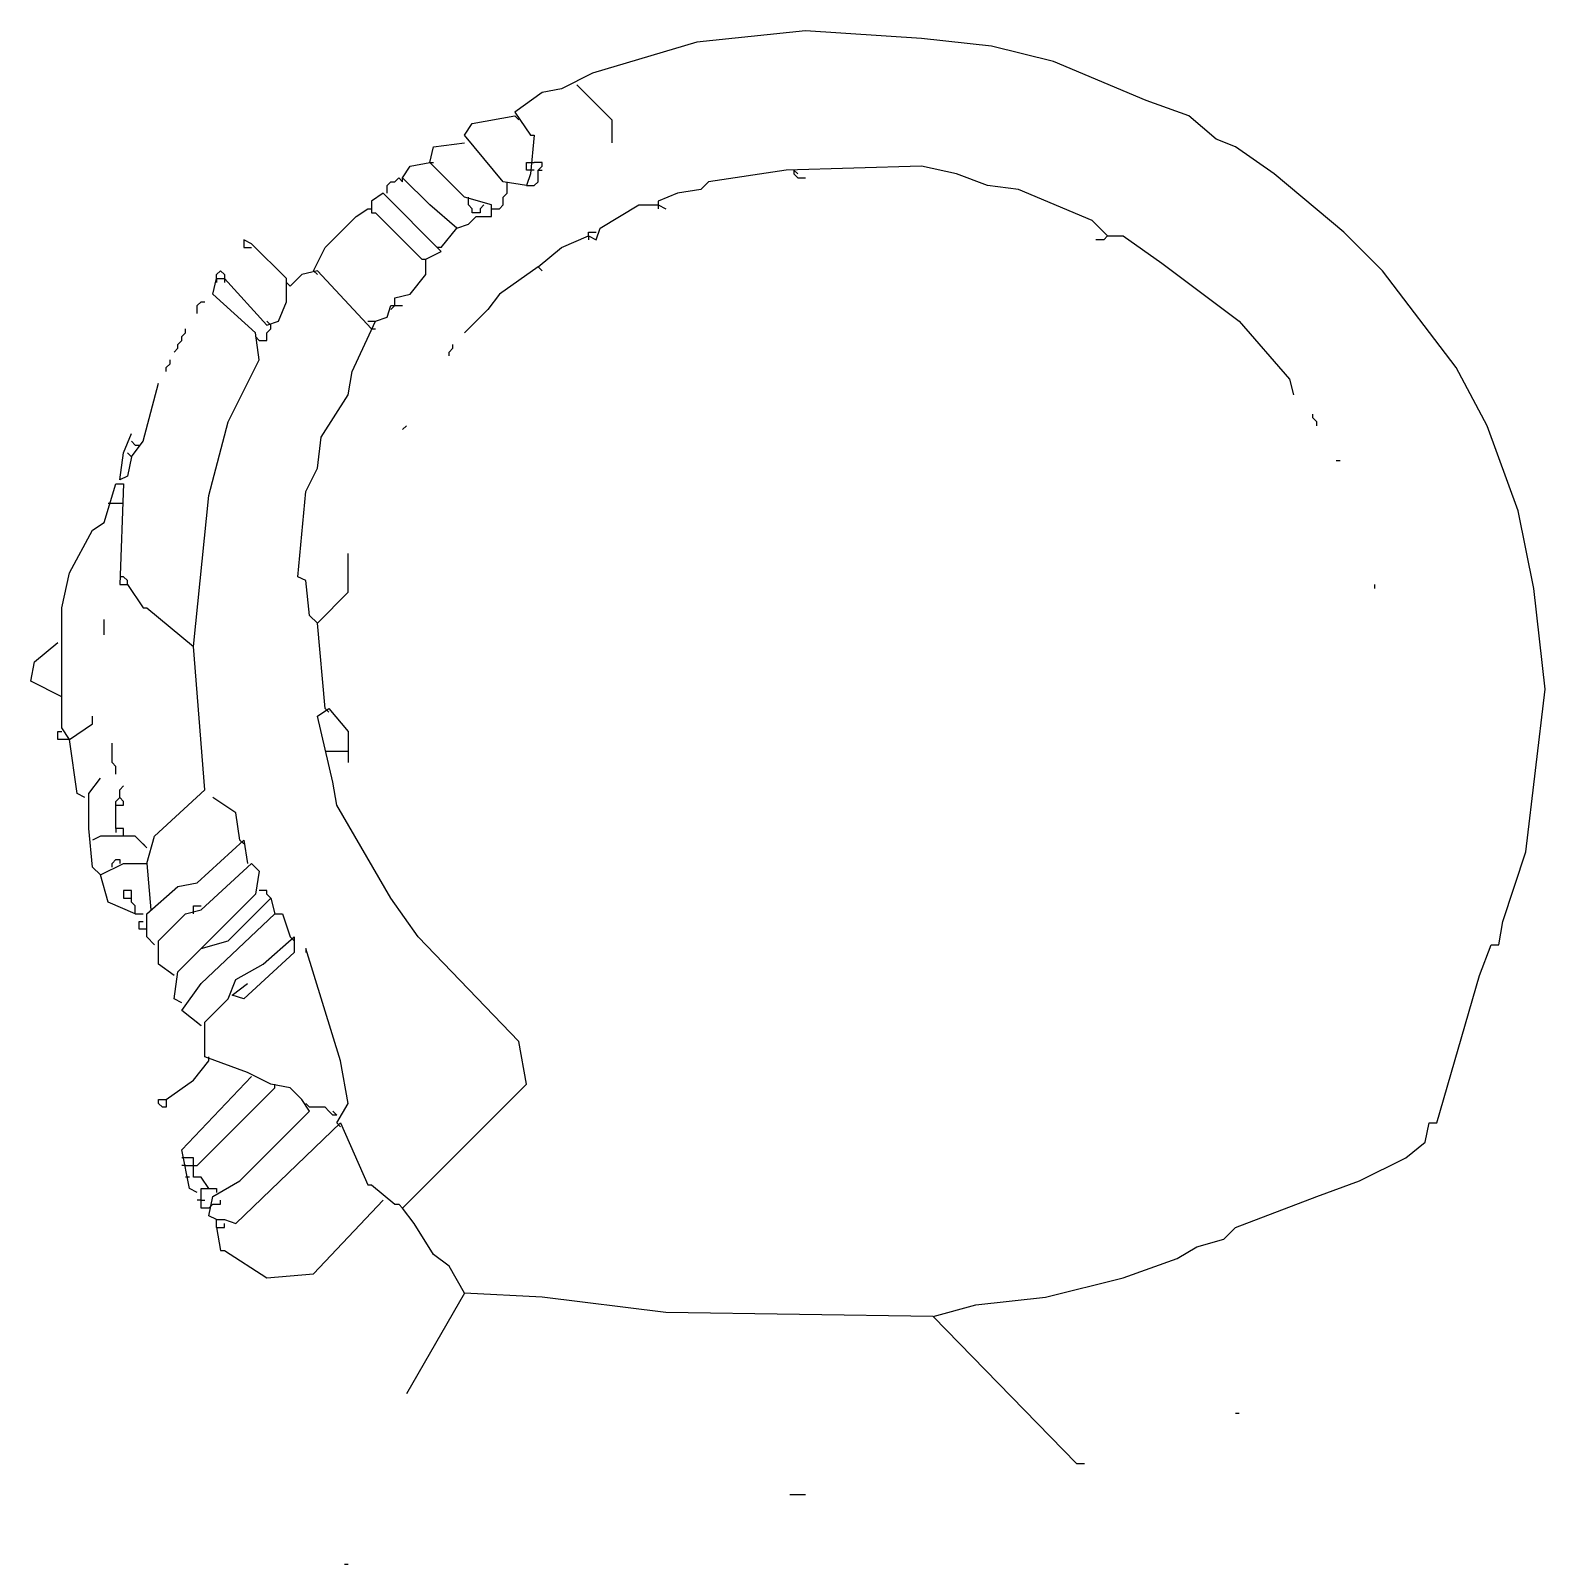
# Model space of a CAD drawing. Extents: x 1.06 to 8.58, y 0.37 to 7.98.
import ezdxf

# ---------------------------------------------------------------- set-up
doc = ezdxf.new("R2010")
doc.units = 0

msp = doc.modelspace()

# ---------------------------------------------------------------- linework, layer by layer
at = {"layer": 'PFV', "color": 0}
for points in [[(5.538462, 1.596154, 0), (5.75, 1.653846, 0), (6.096154, 1.692308, 0), (6.480769, 1.788462, 0), (6.75, 1.884615, 0), (6.846154, 1.942308, 0), (6.980769, 1.980769, 0), (7.038462, 2.038462, 0), (7.442308, 2.192308, 0), (7.653846, 2.269231, 0), (7.884615, 2.384615, 0), (7.980769, 2.461538, 0), (8, 2.557692, 0), (8.038462, 2.557692, 0), (8.25, 3.288462, 0), (8.307692, 3.442308, 0), (8.346154, 3.442308, 0), (8.365385, 3.557692, 0), (8.480769, 3.903846, 0), (8.576923, 4.711538, 0), (8.519231, 5.211538, 0), (8.442308, 5.596154, 0), (8.288462, 6.019231, 0), (8.134615, 6.307692, 0), (7.769231, 6.788462, 0), (7.576923, 6.980769, 0), (7.230769, 7.269231, 0), (7.038462, 7.403846, 0), (6.942308, 7.442308, 0), (6.807692, 7.557692, 0), (6.596154, 7.634615, 0), (6.134615, 7.826923, 0), (5.826923, 7.903846, 0), (5.480769, 7.942308, 0), (4.903846, 7.980769, 0), (4.365385, 7.923077, 0), (3.846154, 7.769231, 0), (3.692308, 7.692308, 0), (3.596154, 7.673077, 0), (3.461538, 7.576923, 0), (3.538462, 7.461538, 0), (3.557692, 7.461538, 0), (3.538462, 7.269231, 0), (3.519231, 7.211538, 0), (3.403846, 7.230769, 0), (3.211538, 7.461538, 0), (3.25, 7.519231, 0), (3.461538, 7.557692, 0)], [(3.769231, 7.711538, 0), (3.942308, 7.538462, 0), (3.942308, 7.423077, 0)], [(3.769231, 7.711538, 0), (3.788462, 7.692308, 0)], [(3.461538, 7.557692, 0), (3.480769, 7.538462, 0)], [(3.096154, 6.903846, 0), (3.173077, 7, 0), (3.230769, 7.019231, 0), (3.269231, 7.057692, 0), (3.346154, 7.057692, 0), (3.346154, 7.115385, 0), (3.211538, 7.153846, 0), (3.038462, 7.326923, 0), (3.057692, 7.403846, 0), (3.211538, 7.423077, 0)], [(3.173077, 7, 0), (3.038462, 7.115385, 0), (2.903846, 7.25, 0), (2.942308, 7.307692, 0), (3.038462, 7.326923, 0)], [(3.038462, 7.326923, 0), (3.057692, 7.326923, 0)], [(3.519231, 7.211538, 0), (3.557692, 7.211538, 0), (3.576923, 7.230769, 0), (3.576923, 7.288462, 0), (3.596154, 7.307692, 0), (3.596154, 7.326923, 0), (3.557692, 7.326923, 0)], [(3.538462, 7.288462, 0), (3.519231, 7.288462, 0), (3.519231, 7.326923, 0), (3.557692, 7.326923, 0)], [(2.826923, 7.173077, 0), (2.826923, 7.211538, 0), (2.846154, 7.230769, 0), (2.865385, 7.230769, 0), (2.884615, 7.25, 0), (2.903846, 7.230769, 0), (2.903846, 7.25, 0)], [(3.557692, 7.288462, 0), (3.538462, 7.288462, 0)], [(3.576923, 7.288462, 0), (3.596154, 7.288462, 0)], [(6.403846, 6.961538, 0), (6.326923, 7.038462, 0), (5.961538, 7.192308, 0), (5.807692, 7.211538, 0), (5.653846, 7.269231, 0), (5.480769, 7.307692, 0), (4.807692, 7.288462, 0), (4.423077, 7.230769, 0), (4.384615, 7.192308, 0), (4.269231, 7.173077, 0), (4.173077, 7.134615, 0), (4.173077, 7.115385, 0)], [(4.846154, 7.288462, 0), (4.846154, 7.269231, 0), (4.865385, 7.25, 0), (4.903846, 7.25, 0)], [(4.846154, 7.288462, 0), (4.865385, 7.269231, 0)], [(2.865385, 6.615385, 0), (2.865385, 6.653846, 0), (2.942308, 6.673077, 0), (3.019231, 6.769231, 0), (3.019231, 6.846154, 0), (3.096154, 6.884615, 0), (2.807692, 7.173077, 0), (2.75, 7.134615, 0), (2.75, 7.076923, 0), (2.769231, 7.076923, 0), (3, 6.846154, 0), (3.019231, 6.846154, 0)], [(3.346154, 7.096154, 0), (3.384615, 7.096154, 0), (3.403846, 7.115385, 0), (3.403846, 7.153846, 0), (3.423077, 7.173077, 0), (3.423077, 7.211538, 0)], [(3.423077, 7.211538, 0), (3.423077, 7.230769, 0)], [(2.461538, 6.788462, 0), (2.519231, 6.903846, 0), (2.673077, 7.057692, 0), (2.730769, 7.096154, 0)], [(2.730769, 7.096154, 0), (2.75, 7.096154, 0)], [(3.230769, 7.134615, 0), (3.230769, 7.153846, 0)], [(3.307692, 7.115385, 0), (3.288462, 7.096154, 0), (3.288462, 7.076923, 0), (3.25, 7.076923, 0), (3.25, 7.096154, 0), (3.230769, 7.115385, 0), (3.230769, 7.134615, 0)], [(3.576923, 6.807692, 0), (3.692308, 6.903846, 0), (3.826923, 6.961538, 0), (3.865385, 6.942308, 0), (3.884615, 7, 0), (4.076923, 7.115385, 0), (4.173077, 7.115385, 0), (4.211538, 7.096154, 0)], [(4.173077, 7.115385, 0), (4.173077, 7.096154, 0)], [(1.634615, 3.846154, 0), (1.673077, 3.980769, 0), (1.923077, 4.211538, 0), (1.865385, 4.923077, 0), (1.942308, 5.673077, 0), (2.038462, 6.038462, 0), (2.192308, 6.346154, 0), (2.173077, 6.480769, 0), (1.961538, 6.673077, 0), (1.980769, 6.75, 0), (2.019231, 6.75, 0), (2.230769, 6.519231, 0), (2.288462, 6.538462, 0), (2.326923, 6.634615, 0), (2.326923, 6.75, 0), (2.153846, 6.923077, 0), (2.115385, 6.942308, 0), (2.115385, 6.903846, 0), (2.153846, 6.903846, 0)], [(3.826923, 6.961538, 0), (3.826923, 6.980769, 0), (3.865385, 6.980769, 0)], [(3.826923, 6.961538, 0), (3.826923, 6.942308, 0)], [(6.403846, 6.961538, 0), (6.384615, 6.942308, 0), (6.346154, 6.942308, 0)], [(6.403846, 6.961538, 0), (6.480769, 6.961538, 0), (6.673077, 6.826923, 0), (7.057692, 6.538462, 0), (7.307692, 6.25, 0), (7.326923, 6.173077, 0)], [(3.096154, 6.903846, 0), (3.076923, 6.903846, 0)], [(1.980769, 6.75, 0), (1.980769, 6.769231, 0), (2, 6.788462, 0), (2.019231, 6.769231, 0), (2.019231, 6.75, 0)], [(2.75, 6.5, 0), (2.480769, 6.788462, 0), (2.403846, 6.769231, 0), (2.346154, 6.711538, 0)], [(2.461538, 6.788462, 0), (2.480769, 6.769231, 0)], [(3.576923, 6.807692, 0), (3.384615, 6.673077, 0), (3.326923, 6.596154, 0), (3.211538, 6.480769, 0)], [(3.576923, 6.807692, 0), (3.596154, 6.788462, 0)], [(1.980769, 6.75, 0), (1.980769, 6.730769, 0)], [(2.019231, 6.75, 0), (2.019231, 6.730769, 0)], [(2.346154, 6.711538, 0), (2.326923, 6.730769, 0)], [(1.884615, 6.576923, 0), (1.884615, 6.615385, 0), (1.903846, 6.634615, 0), (1.923077, 6.634615, 0)], [(2.480769, 5.038462, 0), (2.442308, 5.076923, 0), (2.423077, 5.25, 0), (2.384615, 5.269231, 0), (2.423077, 5.692308, 0), (2.480769, 5.807692, 0), (2.5, 5.961538, 0), (2.634615, 6.173077, 0), (2.653846, 6.288462, 0), (2.769231, 6.538462, 0), (2.826923, 6.557692, 0), (2.846154, 6.615385, 0), (2.903846, 6.615385, 0)], [(2.865385, 6.615385, 0), (2.846154, 6.596154, 0)], [(1.769231, 6.384615, 0), (1.788462, 6.403846, 0), (1.788462, 6.423077, 0), (1.807692, 6.442308, 0), (1.807692, 6.461538, 0), (1.826923, 6.480769, 0), (1.826923, 6.5, 0)], [(2.192308, 6.442308, 0), (2.230769, 6.442308, 0), (2.230769, 6.480769, 0), (2.25, 6.5, 0), (2.25, 6.519231, 0)], [(2.25, 6.519231, 0), (2.230769, 6.538462, 0)], [(2.730769, 6.538462, 0), (2.769231, 6.538462, 0)], [(2.75, 6.5, 0), (2.769231, 6.5, 0)], [(2.192308, 6.442308, 0), (2.173077, 6.461538, 0)], [(3.134615, 6.365385, 0), (3.134615, 6.384615, 0), (3.153846, 6.403846, 0), (3.153846, 6.423077, 0)], [(1.730769, 6.288462, 0), (1.730769, 6.307692, 0), (1.75, 6.326923, 0), (1.75, 6.346154, 0)], [(1.557692, 5.865385, 0), (1.615385, 5.942308, 0), (1.692308, 6.230769, 0)], [(2.903846, 6, 0), (2.923077, 6.019231, 0)], [(7.442308, 6.019231, 0), (7.442308, 6.038462, 0), (7.423077, 6.057692, 0), (7.423077, 6.076923, 0)], [(1.557692, 5.865385, 0), (1.538462, 5.769231, 0), (1.5, 5.75, 0), (1.519231, 5.884615, 0), (1.557692, 5.980769, 0)], [(1.576923, 5.923077, 0), (1.557692, 5.942308, 0)], [(1.557692, 5.865385, 0), (1.538462, 5.884615, 0)], [(1.538462, 5.884615, 0), (1.557692, 5.865385, 0)], [(1.576923, 5.923077, 0), (1.596154, 5.923077, 0)], [(7.538462, 5.846154, 0), (7.557692, 5.846154, 0)], [(1.326923, 4.173077, 0), (1.288462, 4.192308, 0), (1.25, 4.461538, 0), (1.211538, 4.519231, 0), (1.211538, 5.115385, 0), (1.25, 5.288462, 0), (1.365385, 5.5, 0), (1.423077, 5.538462, 0), (1.480769, 5.730769, 0), (1.519231, 5.730769, 0), (1.5, 5.230769, 0), (1.538462, 5.230769, 0), (1.615385, 5.115385, 0), (1.634615, 5.115385, 0), (1.865385, 4.923077, 0)], [(1.442308, 5.634615, 0), (1.519231, 5.634615, 0)], [(2.519231, 4.615385, 0), (2.480769, 5.038462, 0), (2.634615, 5.192308, 0), (2.634615, 5.384615, 0)], [(1.538462, 5.230769, 0), (1.538462, 5.25, 0), (1.519231, 5.269231, 0), (1.5, 5.269231, 0)], [(7.730769, 5.211538, 0), (7.730769, 5.230769, 0)], [(1.423077, 4.980769, 0), (1.423077, 5.057692, 0)], [(1.211538, 4.673077, 0), (1.057692, 4.75, 0), (1.076923, 4.846154, 0), (1.192308, 4.942308, 0)], [(1.25, 4.461538, 0), (1.365385, 4.538462, 0), (1.365385, 4.576923, 0)], [(5.538462, 1.596154, 0), (4.211538, 1.615385, 0), (3.596154, 1.692308, 0), (3.211538, 1.711538, 0), (3.134615, 1.846154, 0), (3.057692, 1.903846, 0), (2.961538, 2.057692, 0), (2.903846, 2.134615, 0), (3.519231, 2.75, 0), (3.480769, 2.961538, 0), (2.980769, 3.480769, 0), (2.846154, 3.673077, 0), (2.576923, 4.134615, 0), (2.557692, 4.25, 0), (2.480769, 4.576923, 0), (2.538462, 4.615385, 0), (2.634615, 4.5, 0), (2.634615, 4.346154, 0)], [(2.519231, 4.615385, 0), (2.538462, 4.596154, 0)], [(1.230769, 4.461538, 0), (1.192308, 4.461538, 0), (1.192308, 4.5, 0), (1.211538, 4.5, 0)], [(1.25, 4.461538, 0), (1.230769, 4.461538, 0)], [(1.480769, 4.288462, 0), (1.480769, 4.326923, 0), (1.461538, 4.346154, 0), (1.461538, 4.442308, 0)], [(2.519231, 4.403846, 0), (2.634615, 4.403846, 0)], [(1.403846, 3.788462, 0), (1.365385, 3.826923, 0), (1.346154, 4.019231, 0), (1.346154, 4.192308, 0), (1.403846, 4.269231, 0)], [(1.519231, 3.980769, 0), (1.519231, 4.019231, 0), (1.480769, 4.019231, 0), (1.480769, 4.153846, 0), (1.5, 4.173077, 0), (1.5, 4.211538, 0), (1.519231, 4.230769, 0)], [(1.480769, 4.134615, 0), (1.519231, 4.134615, 0), (1.519231, 4.153846, 0), (1.5, 4.173077, 0)], [(2.096154, 3.961538, 0), (2.076923, 4.096154, 0), (1.961538, 4.173077, 0)], [(1.634615, 3.923077, 0), (1.576923, 3.980769, 0), (1.403846, 3.980769, 0), (1.365385, 3.961538, 0)], [(1.480769, 4.019231, 0), (1.480769, 4, 0)], [(1.673077, 3.442308, 0), (1.634615, 3.480769, 0), (1.634615, 3.596154, 0), (1.788462, 3.730769, 0), (1.884615, 3.75, 0), (2.115385, 3.961538, 0), (2.134615, 3.846154, 0)], [(2.096154, 3.961538, 0), (2.115385, 3.942308, 0)], [(1.634615, 3.923077, 0), (1.615385, 3.942308, 0)], [(1.576923, 3.596154, 0), (1.442308, 3.653846, 0), (1.403846, 3.788462, 0), (1.519231, 3.846154, 0), (1.634615, 3.846154, 0), (1.653846, 3.615385, 0)], [(1.461538, 3.826923, 0), (1.461538, 3.846154, 0), (1.480769, 3.865385, 0), (1.5, 3.865385, 0), (1.5, 3.846154, 0)], [(1.769231, 3.288462, 0), (1.692308, 3.346154, 0), (1.692308, 3.461538, 0), (1.826923, 3.596154, 0), (1.903846, 3.615385, 0), (2.153846, 3.846154, 0), (2.192308, 3.807692, 0), (2.173077, 3.692308, 0), (1.903846, 3.423077, 0)], [(1.576923, 3.596154, 0), (1.576923, 3.634615, 0), (1.557692, 3.653846, 0), (1.557692, 3.711538, 0), (1.519231, 3.711538, 0), (1.519231, 3.673077, 0), (1.557692, 3.673077, 0)], [(1.807692, 3.153846, 0), (1.769231, 3.173077, 0), (1.788462, 3.307692, 0), (1.903846, 3.423077, 0), (2.038462, 3.461538, 0), (2.25, 3.673077, 0), (2.269231, 3.596154, 0)], [(2.25, 3.673077, 0), (2.230769, 3.692308, 0), (2.230769, 3.711538, 0), (2.192308, 3.711538, 0)], [(1.576923, 3.596154, 0), (1.615385, 3.596154, 0)], [(1.903846, 3.038462, 0), (1.807692, 3.115385, 0), (1.903846, 3.25, 0), (2.269231, 3.596154, 0), (2.307692, 3.596154, 0), (2.346154, 3.480769, 0)], [(1.865385, 3.596154, 0), (1.865385, 3.634615, 0), (1.903846, 3.634615, 0)], [(1.634615, 3.519231, 0), (1.596154, 3.519231, 0), (1.596154, 3.557692, 0), (1.615385, 3.557692, 0)], [(1.980769, 2.076923, 0), (1.942308, 2.096154, 0), (1.961538, 2.192308, 0), (2.096154, 2.269231, 0), (2.442308, 2.615385, 0), (2.403846, 2.673077, 0), (2.346154, 2.730769, 0), (2.25, 2.75, 0), (2.134615, 2.807692, 0), (1.923077, 2.884615, 0), (1.923077, 3.057692, 0), (2.038462, 3.173077, 0), (2.076923, 3.269231, 0), (2.211538, 3.346154, 0), (2.365385, 3.480769, 0), (2.365385, 3.403846, 0), (2.115385, 3.173077, 0), (2.057692, 3.192308, 0), (2.134615, 3.25, 0)], [(2.346154, 3.480769, 0), (2.365385, 3.461538, 0)], [(2.576923, 2.557692, 0), (2.634615, 2.653846, 0), (2.596154, 2.865385, 0), (2.423077, 3.423077, 0), (2.423077, 3.403846, 0)], [(1.903846, 3.038462, 0), (1.884615, 3.057692, 0)], [(1.730769, 2.673077, 0), (1.865385, 2.769231, 0), (1.942308, 2.865385, 0)], [(1.942308, 2.865385, 0), (1.942308, 2.884615, 0)], [(1.884615, 2.211538, 0), (1.846154, 2.230769, 0), (1.807692, 2.423077, 0), (2.153846, 2.788462, 0)], [(2.269231, 2.730769, 0), (2.269231, 2.75, 0)], [(1.730769, 2.673077, 0), (1.730769, 2.634615, 0), (1.711538, 2.634615, 0), (1.692308, 2.653846, 0), (1.692308, 2.673077, 0), (1.730769, 2.673077, 0)], [(1.884615, 2.346154, 0), (2.269231, 2.730769, 0)], [(2.442308, 2.634615, 0), (2.423077, 2.653846, 0)], [(2.576923, 2.596154, 0), (2.557692, 2.596154, 0), (2.538462, 2.615385, 0), (2.519231, 2.634615, 0), (2.442308, 2.634615, 0)], [(2.576923, 2.596154, 0), (2.557692, 2.615385, 0)], [(1.980769, 2.038462, 0), (1.980769, 2.076923, 0), (2.019231, 2.076923, 0), (2.076923, 2.057692, 0), (2.596154, 2.557692, 0), (2.730769, 2.25, 0), (2.75, 2.25, 0), (2.865385, 2.153846, 0), (2.884615, 2.153846, 0), (2.903846, 2.134615, 0)], [(2.576923, 2.557692, 0), (2.596154, 2.538462, 0)], [(1.942308, 2.230769, 0), (1.903846, 2.288462, 0), (1.865385, 2.288462, 0), (1.865385, 2.384615, 0), (1.807692, 2.384615, 0)], [(1.826923, 2.346154, 0), (1.807692, 2.346154, 0)], [(1.826923, 2.346154, 0), (1.884615, 2.346154, 0)], [(1.846154, 2.288462, 0), (1.826923, 2.288462, 0)], [(1.942308, 2.134615, 0), (1.903846, 2.134615, 0), (1.903846, 2.230769, 0), (1.980769, 2.230769, 0), (1.980769, 2.211538, 0)], [(1.903846, 2.173077, 0), (1.884615, 2.173077, 0)], [(1.903846, 2.173077, 0), (1.923077, 2.173077, 0)], [(1.942308, 2.134615, 0), (1.961538, 2.153846, 0), (2, 2.153846, 0), (2, 2.173077, 0)], [(1.980769, 2.038462, 0), (2, 1.923077, 0), (2.019231, 1.923077, 0), (2.230769, 1.788462, 0), (2.461538, 1.807692, 0), (2.807692, 2.173077, 0)], [(1.980769, 2.038462, 0), (2.019231, 2.038462, 0), (2.019231, 2.057692, 0)], [(3.211538, 1.711538, 0), (2.923077, 1.211538, 0)], [(5.538462, 1.596154, 0), (6.25, 0.865385, 0), (6.288462, 0.865385, 0)], [(5.538462, 1.596154, 0), (5.557692, 1.576923, 0)], [(7.038462, 1.115385, 0), (7.057692, 1.115385, 0)], [(4.826923, 0.711538, 0), (4.903846, 0.711538, 0)], [(2.615385, 0.365385, 0), (2.634615, 0.365385, 0)]]:
    msp.add_polyline3d(points, dxfattribs=at)

doc.saveas('drawing.dxf')
